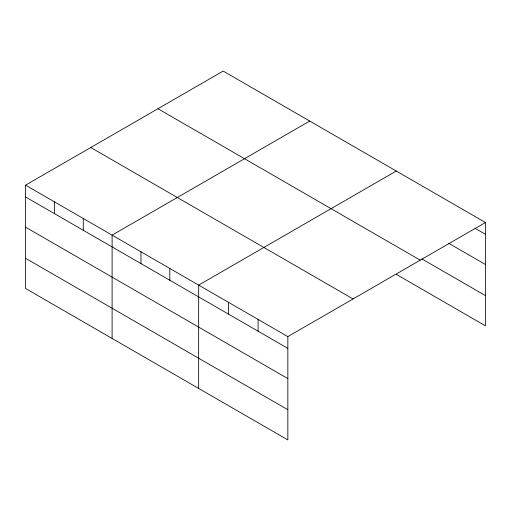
<?xml version="1.0" encoding="UTF-8"?>
<svg xmlns="http://www.w3.org/2000/svg" width="511" height="511" viewBox="0 0 511 511"><rect width="100%" height="100%" fill="white"/><g stroke="black" fill="none" stroke-linecap="round" stroke-linejoin="round"><path stroke-width="0.77" d="M25.55 185.167L287.84 336.602L287.84 439.92L25.55 288.485L25.55 185.167L223.16 71.08L485.45 222.515L485.45 325.833L396.274 274.343M309.717 121.05L112.107 235.143L112.107 338.461M396.274 171.025L198.664 285.112L198.664 388.43M287.84 336.602L485.45 222.515M475.083 228.302L485.45 234.287M448.811 243.345L485.45 264.5M421.85 258.905L485.45 295.62M157.95 108.728L420.24 260.163M90.76 147.519L353.05 298.954M25.55 196.946L287.84 348.381M25.55 227.152L287.84 378.587M25.55 258.279L287.84 409.713M258.112 319.439L258.112 331.217M228.391 302.276L228.391 314.054M169.812 268.454L169.812 280.232M140.959 251.802L140.959 263.574M83.255 218.484L83.255 230.263M54.402 201.826L54.402 213.604"/></g></svg>
